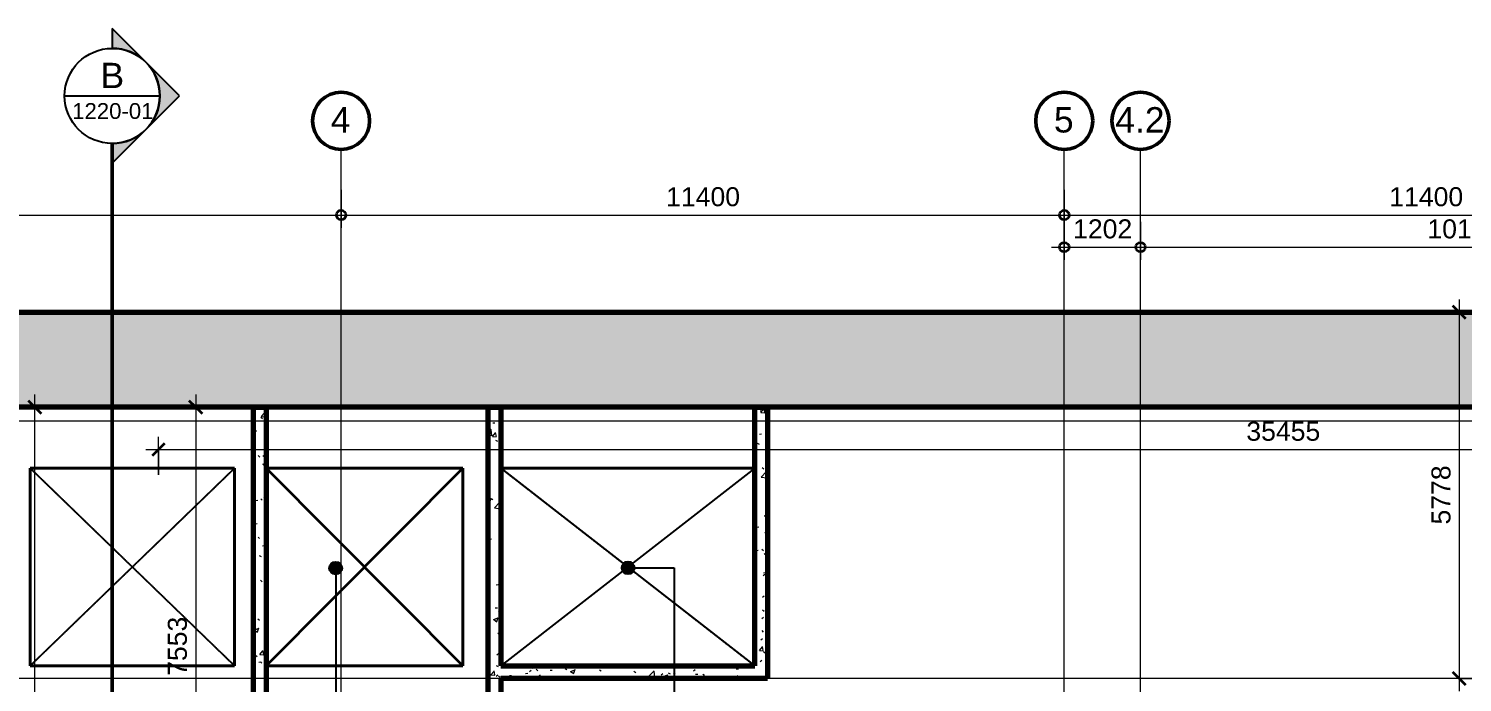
# Model space of a CAD drawing. Header units: millimetres. Extents: x -920221 to -841619, y -18676 to 22445.
# Drawn here: x -886408 to -863807, y 12132 to 22445 of the extents above; entities that cross this region are included whole.
import ezdxf

# ---------------------------------------------------------------- set-up
doc = ezdxf.new("R2010")
doc.units = ezdxf.units.MM
doc.linetypes.add('DPA_Grid _ Level 100', pattern=[10, 5.5, -1.6, 1.3, -1.6])
doc.linetypes.add('DPA_Overhead 100', pattern=[2.75, 1.75, -1])
for name, color, linetype, lineweight in [('_ _ A-DETL-OPENING', 1, 'Continuous', 25), ('A-ANNO-DIMS', 1, 'Continuous', 9), ('A-ANNO-DIMS-100', 1, 'Continuous', 9), ('A-FLOR-E', 2, 'Continuous', 35), ('A-FLOR-OVHD', 2, 'DPA_Overhead 100', 25), ('A-ROOM-IDEN', 3, 'Continuous', 25), ('A-WALL', 5, 'Continuous', 35), ('A-WALL-PATT', 1, 'Continuous', 35), ('G-ANNO-SECL', 3, 'Continuous', 9), ('S-GRID', 251, 'Continuous', 9), ('S-GRID-IDEN', 3, 'Continuous', 50), ('WALL-E', 2, 'Continuous', 35)]:
    doc.layers.add(name, color=color, linetype=linetype, lineweight=lineweight)
doc.styles.add('Arial', font='arial.ttf', dxfattribs={"height": 400})
doc.styles.add('Arial_1', font='arial.ttf', dxfattribs={"height": 250})
doc.styles.add('Arial_2', font='arial.ttf', dxfattribs={"height": 300})
doc.dimstyles.new('DPA-DIM-3_0_C-C', dxfattribs={"dimscale": 304.8, "dimtxt": 306.07782, "dimasz": 0.492126, "dimexe": 0.656168, "dimexo": 0.0625, "dimgap": 0.164042, "dimtad": 1, "dimdec": 0, "dimzin": 0, "dimdsep": 46, "dimtxsty": 'Arial_2', "dimblk1": 'DOTBLANK', "dimblk2": 'DOTBLANK', "dimsah": 1, "dimcen": 0.09, "dimdle": 0.656168, "dimadec": 8, "dimazin": 0, "dimtfac": 1, "dimtdec": 4, "dimtix": 1, "dimtmove": 0, "dimatfit": 3, "dimfxl": 1.312336, "dimfxlon": 1, "dimtvp": 1, "dimtolj": 1, "dimtzin": 0, "dimarcsym": 2})
doc.dimstyles.new('DPA-DIM-3_0_T-T', dxfattribs={"dimscale": 304.8, "dimtxt": 306.07782, "dimasz": 0.656168, "dimexe": 0.656168, "dimexo": 0.0625, "dimgap": 0.164042, "dimtad": 1, "dimdec": 0, "dimzin": 0, "dimdsep": 46, "dimtxsty": 'Arial_2', "dimblk1": 'OBLIQUE', "dimblk2": 'OBLIQUE', "dimsah": 1, "dimcen": 0.09, "dimdle": 0.656168, "dimadec": 8, "dimazin": 0, "dimtfac": 1, "dimtdec": 4, "dimtix": 1, "dimtmove": 0, "dimatfit": 3, "dimfxl": 1.312336, "dimfxlon": 1, "dimtvp": 1, "dimtolj": 1, "dimtzin": 0, "dimarcsym": 2})
pattern_1 = [(50, (0, 0), (728.7365, -63.75582), [76.2, -838.2]), (355, (0, 0), (-140.9716, 764.2276), [60.96, -670.56]), (100.451, (60.7, -5.3), (587.77, 700.46675), [64.76, -712.36]), (46.184, (0, 203.2), (1084.3162, -168.171), [114.3, -1257.3]), (96.636, (90.4, 189.2), (949.6099, 989.7098), [97.14, -1068.54]), (351.184, (0, 203.2), (949.6206, 989.7012), [91.44, -1005.84]), (21, (101.6, 152.4), (606.45787, -409.06057), [76.2, -838.2]), (326, (101.6, 152.4), (247.20834, 736.7529), [60.96, -670.56]), (71.451, (152.14, 118.3), (853.66825, 327.68547), [64.76, -712.36]), (37.5, (0, 0), (12.35469, 338.22012), [33.528, -628.904, 33.528, -647.192, -673.1]), (37.5, (0, 0), (12.35469, 338.22012), [-1343.152, 33.528, -639.572]), (7.5, (0, 0), (267.27887, 400.72213), [33.528, -354.584, 33.528, -613.664, -256.54]), (7.5, (0, 0), (267.27887, 400.72213), [-1035.304, 33.528, -223.012]), (327.5, (-226.57, 0), (542.36333, -22.915345), [33.528, -220.472, 33.528, -758.952, -1051.56]), (327.5, (-226.57, 0), (542.36333, -22.915345), [-1046.48, 33.528, -1018.032]), (317.5, (-328.17, 0), (592.51696, 101.7071), [33.528, -296.672, 33.528, -492.76, -746.76]), (317.5, (-328.17, 0), (592.51696, 101.7071), [-856.488, 33.528, -713.232])]

# ---------------------------------------------------------------- blocks, each defined once
blk = doc.blocks.new('Grid - 100 Scale-2291345-4280-01 ENLARGED LOWER PLATFORM LEVEL - REFLECTED CEILING PLAN - SHEET 1')
at = {"layer": 'S-GRID-IDEN'}
blk.add_circle((0, 0), 4.5, dxfattribs=at)
blk = doc.blocks.new('Section - Section Head-531884-4280-01 ENLARGED LOWER PLATFORM LEVEL - REFLECTED CEILING PLAN - SHEET 1')
at = {"layer": 'G-ANNO-SECL'}
h = blk.add_hatch(color=256, dxfattribs=at)
edge = h.paths.add_edge_path()
edge.add_line((-12.8, 5.3), (-7.5, 10.61))
edge.add_line((-7.5, 10.61), (-2.2, 5.3))
edge.add_arc((-7.5, 0), 7.5, 45, 135)
h = blk.add_hatch(color=256, dxfattribs=at)
edge = h.paths.add_edge_path()
edge.add_arc((-7.5, 0), 7.5, 0, 45)
edge.add_line((-2.2, 5.3), (3.11, 0))
edge.add_line((3.11, 0), (0, 0))
edge = h.paths.add_edge_path()
edge.add_line((-15, 0), (-18.11, 0))
edge.add_line((-18.11, 0), (-12.8, 5.3))
edge.add_arc((-7.5, 0), 7.5, 135, 180)
at = {"layer": 'G-ANNO-SECL', "lineweight": 25}
for p, q in [((-7.5, 10.61), (-18.11, 0)), ((-7.5, 10.61), (-12.8, 5.3)), ((3.11, 0), (-7.5, 10.61)), ((-2.2, 5.3), (-7.5, 10.61)), ((-12.8, 5.3), (-18.11, 0)), ((3.11, 0), (-2.2, 5.3)), ((-18.11, 0), (-15, 0)), ((-18.11, 0), (-15, 0)), ((0, 0), (3.11, 0)), ((0, 0), (3.11, 0))]:
    blk.add_line(p, q, dxfattribs=at)
blk.add_circle((-7.5, 0), 7.5, dxfattribs=at)
for start, end in [(45, 135), (135, 180), (0, 45)]:
    blk.add_arc((-7.5, 0), 7.5, start, end, dxfattribs=at)
blk = doc.blocks.new('DIMBLOCK3-4280-01 ENLARGED LOWER PLATFORM LEVEL - REFLECTED CEILING PLAN - SHEET 1')
at = {"layer": 'A-ANNO-DIMS-100'}
for p, q in [((-892882, 19904), (-892882, 19304)), ((-892882, 19504), (-892882, 19904)), ((-881482, 19904), (-881482, 19304)), ((-881482, 19504), (-881482, 19904)), ((-892882, 19504), (-881482, 19504))]:
    blk.add_line(p, q, dxfattribs=at)
at = {"layer": 'A-ANNO-DIMS-100', "lineweight": 35}
for centre in [(-892882, 19504), (-881482, 19504)]:
    blk.add_circle(centre, 75, dxfattribs=at)
at = {"layer": 'A-ANNO-DIMS-100', "color": 0, "insert": (-887759, 19943), "char_height": 300, "width": 1384.41, "attachment_point": 1, "line_spacing_factor": 0.941778, "style": 'Arial_2'}
blk.add_mtext('11400', dxfattribs=at)
blk = doc.blocks.new('_DotBlank')
at = {"color": 0, "linetype": 'ByBlock', "lineweight": -2}
blk.add_line((-0.5, 0), (-1, 0), dxfattribs=at)
blk.add_circle((0, 0), 0.5, dxfattribs=at)
blk = doc.blocks.new('DIMBLOCK4-4280-01 ENLARGED LOWER PLATFORM LEVEL - REFLECTED CEILING PLAN - SHEET 1')
at = {"layer": 'A-ANNO-DIMS-100'}
for p, q in [((-881482, 19904), (-881482, 19304)), ((-881482, 19504), (-881482, 19904)), ((-870082, 19904), (-870082, 19304)), ((-870082, 19504), (-870082, 19904)), ((-881482, 19504), (-870082, 19504))]:
    blk.add_line(p, q, dxfattribs=at)
at = {"layer": 'A-ANNO-DIMS-100', "lineweight": 35}
for centre in [(-881482, 19504), (-870082, 19504)]:
    blk.add_circle(centre, 75, dxfattribs=at)
at = {"layer": 'A-ANNO-DIMS-100', "color": 0, "insert": (-876359, 19943), "char_height": 300, "width": 1384.41, "attachment_point": 1, "line_spacing_factor": 0.941778, "style": 'Arial_2'}
blk.add_mtext('11400', dxfattribs=at)
blk = doc.blocks.new('DIMBLOCK5-4280-01 ENLARGED LOWER PLATFORM LEVEL - REFLECTED CEILING PLAN - SHEET 1')
at = {"layer": 'A-ANNO-DIMS-100'}
for p, q in [((-870082, 19904), (-870082, 19304)), ((-870082, 19504), (-870082, 19904)), ((-858682, 19904), (-858682, 19304)), ((-858682, 19504), (-858682, 19904)), ((-870082, 19504), (-858682, 19504))]:
    blk.add_line(p, q, dxfattribs=at)
at = {"layer": 'A-ANNO-DIMS-100', "lineweight": 35}
for centre in [(-870082, 19504), (-858682, 19504)]:
    blk.add_circle(centre, 75, dxfattribs=at)
at = {"layer": 'A-ANNO-DIMS-100', "color": 0, "insert": (-864959, 19943), "char_height": 300, "width": 1384.41, "attachment_point": 1, "line_spacing_factor": 0.941778, "style": 'Arial_2'}
blk.add_mtext('11400', dxfattribs=at)
blk = doc.blocks.new('DIMBLOCK19-4280-01 ENLARGED LOWER PLATFORM LEVEL - REFLECTED CEILING PLAN - SHEET 1')
at = {"layer": 'A-ANNO-DIMS-100'}
for p, q in [((-848907, 16204), (-848907, 15604)), ((-848907, 15804), (-848907, 16204)), ((-884362, 15404), (-884362, 16004)), ((-884562, 15804), (-848707, 15804)), ((-884362, 15804), (-884362, 15404))]:
    blk.add_line(p, q, dxfattribs=at)
at = {"layer": 'A-ANNO-DIMS-100', "lineweight": 35}
for p, q in [((-884362, 15804), (-884262, 15904)), ((-848907, 15804), (-848807, 15904)), ((-884362, 15804), (-884462, 15704)), ((-848907, 15804), (-849007, 15704))]:
    blk.add_line(p, q, dxfattribs=at)
at = {"layer": 'A-ANNO-DIMS-100', "color": 0, "insert": (-867212, 16243), "char_height": 300, "width": 1384.41, "attachment_point": 1, "line_spacing_factor": 0.941778, "style": 'Arial_2'}
blk.add_mtext('35455', dxfattribs=at)
blk = doc.blocks.new('_Oblique')
at = {"color": 0, "linetype": 'ByBlock', "lineweight": -2}
blk.add_line((-0.5, -0.5), (0.5, 0.5), dxfattribs=at)
blk = doc.blocks.new('DIMBLOCK21-4280-01 ENLARGED LOWER PLATFORM LEVEL - REFLECTED CEILING PLAN - SHEET 1')
at = {"layer": 'A-ANNO-DIMS-100', "lineweight": 35}
for p, q in [((-886311, 16472), (-886411, 16572)), ((-886311, 16472), (-886211, 16372)), ((-886311, 4079), (-886411, 4179)), ((-886311, 4079), (-886211, 3979))]:
    blk.add_line(p, q, dxfattribs=at)
at = {"layer": 'A-ANNO-DIMS-100'}
for p, q in [((-886311, 3879), (-886311, 16672)), ((-886711, 16472), (-886111, 16472)), ((-886311, 16472), (-886711, 16472)), ((-886711, 4079), (-886111, 4079)), ((-886311, 4079), (-886711, 4079))]:
    blk.add_line(p, q, dxfattribs=at)
at = {"layer": 'A-ANNO-DIMS-100', "color": 0, "insert": (-886750, 9699), "char_height": 300, "width": 1384.41, "attachment_point": 1, "rotation": 90, "line_spacing_factor": 0.941778, "style": 'Arial_2'}
blk.add_mtext('12393', dxfattribs=at)
blk = doc.blocks.new('DIMBLOCK23-4280-01 ENLARGED LOWER PLATFORM LEVEL - REFLECTED CEILING PLAN - SHEET 1')
at = {"layer": 'A-ANNO-DIMS-100', "lineweight": 35}
for p, q in [((-883775, 16472), (-883875, 16572)), ((-883775, 16472), (-883675, 16372)), ((-883775, 8919), (-883875, 9019)), ((-883775, 8919), (-883675, 8819))]:
    blk.add_line(p, q, dxfattribs=at)
at = {"layer": 'A-ANNO-DIMS-100'}
for p, q in [((-883775, 16672), (-883775, 8719)), ((-883375, 16472), (-883975, 16472)), ((-883775, 16472), (-883375, 16472)), ((-883375, 8919), (-883975, 8919)), ((-883775, 8919), (-883375, 8919))]:
    blk.add_line(p, q, dxfattribs=at)
at = {"layer": 'A-ANNO-DIMS-100', "color": 0, "insert": (-884214, 12234), "char_height": 300, "width": 1107.53, "attachment_point": 1, "rotation": 90, "line_spacing_factor": 0.941778, "style": 'Arial_2'}
blk.add_mtext('7553', dxfattribs=at)
blk = doc.blocks.new('DIMBLOCK27-4280-01 ENLARGED LOWER PLATFORM LEVEL - REFLECTED CEILING PLAN - SHEET 1')
at = {"layer": 'A-ANNO-DIMS-100'}
for p, q in [((-863855, 18172), (-863855, 11994)), ((-863455, 17972), (-864055, 17972)), ((-863855, 17972), (-863455, 17972)), ((-863455, 12194), (-864055, 12194)), ((-863855, 12194), (-863455, 12194))]:
    blk.add_line(p, q, dxfattribs=at)
at = {"layer": 'A-ANNO-DIMS-100', "lineweight": 35}
for p, q in [((-863855, 17972), (-863955, 18072)), ((-863855, 17972), (-863755, 17872)), ((-863855, 12194), (-863955, 12294)), ((-863855, 12194), (-863755, 12094))]:
    blk.add_line(p, q, dxfattribs=at)
at = {"layer": 'A-ANNO-DIMS-100', "color": 0, "insert": (-864294, 14622), "char_height": 300, "width": 1107.53, "attachment_point": 1, "rotation": 90, "line_spacing_factor": 0.941778, "style": 'Arial_2'}
blk.add_mtext('5778', dxfattribs=at)
blk = doc.blocks.new('DIMBLOCK35-4280-01 ENLARGED LOWER PLATFORM LEVEL - REFLECTED CEILING PLAN - SHEET 1')
at = {"layer": 'A-ANNO-DIMS-100'}
for p, q in [((-870082, 19397), (-870082, 18797)), ((-870082, 18997), (-870082, 19397)), ((-868881, 19397), (-868881, 18797)), ((-868881, 18997), (-868881, 19397)), ((-870282, 18997), (-868881, 18997))]:
    blk.add_line(p, q, dxfattribs=at)
at = {"layer": 'A-ANNO-DIMS-100', "lineweight": 35}
for centre in [(-870082, 18997), (-868881, 18997)]:
    blk.add_circle(centre, 75, dxfattribs=at)
at = {"layer": 'A-ANNO-DIMS-100', "color": 0, "insert": (-869943, 19436), "char_height": 300, "width": 1107.53, "attachment_point": 1, "line_spacing_factor": 0.941778, "style": 'Arial_2'}
blk.add_mtext('1202', dxfattribs=at)
blk = doc.blocks.new('DIMBLOCK36-4280-01 ENLARGED LOWER PLATFORM LEVEL - REFLECTED CEILING PLAN - SHEET 1')
at = {"layer": 'A-ANNO-DIMS-100'}
for p, q in [((-868881, 19397), (-868881, 18797)), ((-868881, 18997), (-868881, 19397)), ((-858682, 19397), (-858682, 18797)), ((-858682, 18997), (-858682, 19397)), ((-868881, 18997), (-858682, 18997))]:
    blk.add_line(p, q, dxfattribs=at)
at = {"layer": 'A-ANNO-DIMS-100', "lineweight": 35}
for centre in [(-868881, 18997), (-858682, 18997)]:
    blk.add_circle(centre, 75, dxfattribs=at)
at = {"layer": 'A-ANNO-DIMS-100', "color": 0, "insert": (-864358, 19436), "char_height": 300, "width": 1384.41, "attachment_point": 1, "line_spacing_factor": 0.941778, "style": 'Arial_2'}
blk.add_mtext('10198', dxfattribs=at)

msp = doc.modelspace()

# ---------------------------------------------------------------- hatches: boundary and pattern name
at = {"layer": 'A-ROOM-IDEN'}
h = msp.add_hatch(color=256, dxfattribs=at)
edge = h.paths.add_edge_path()
edge.add_arc((-881568, 13934.8), 100, 0, 360)
h = msp.add_hatch(color=256, dxfattribs=at)
edge = h.paths.add_edge_path()
edge.add_arc((-876958.9, 13938.3), 100, 0, 360)
at = {"layer": 'A-WALL-PATT', "lineweight": 9}
h = msp.add_hatch(dxfattribs=at)
h.set_pattern_fill('FP_1', color=256, style=0, pattern_type=2)
h.set_pattern_definition(pattern_1)
h.paths.add_polyline_path([(-896525.4, 16472), (-848907.4, 16472), (-848907.4, 17972), (-896525.4, 17972)])
h = msp.add_hatch(dxfattribs=at)
h.set_pattern_fill('FP_1', color=256, style=0, pattern_type=2)
h.set_pattern_definition(pattern_1)
h.paths.add_polyline_path([(-882662.4, 8919), (-882662.4, 16472), (-882862.4, 16472), (-882862.4, 8919)])
h = msp.add_hatch(dxfattribs=at)
h.set_pattern_fill('FP_1', color=256, style=0, pattern_type=2)
h.set_pattern_definition(pattern_1)
h.paths.add_polyline_path([(-878962.4, 8919), (-878962.4, 16472), (-879162.4, 16472), (-879162.4, 8919)])
h = msp.add_hatch(dxfattribs=at)
h.set_pattern_fill('FP_1', color=256, style=0, pattern_type=2)
h.set_pattern_definition(pattern_1)
h.paths.add_polyline_path([(-874937.2, 12394), (-874762.4, 12394), (-874762.4, 16472), (-874962.4, 16472), (-874962.4, 12394)])
h = msp.add_hatch(dxfattribs=at)
h.set_pattern_fill('FP_1', color=256, style=0, pattern_type=2)
h.set_pattern_definition(pattern_1)
h.paths.add_polyline_path([(-874762.4, 12194), (-874762.4, 12394), (-878962.4, 12394), (-878962.4, 12194), (-875760.5, 12194)])

# ---------------------------------------------------------------- linework, layer by layer
at = {"color": 250, "lineweight": 35}
for p, q in [((-882662.4, 12394), (-882662.4, 15509)), ((-882662.4, 15509), (-879562.4, 15509)), ((-879562.4, 15509), (-882662.4, 12394)), ((-882662.4, 15509), (-879562.4, 12394)), ((-879562.4, 15509), (-879562.4, 12394)), ((-878962.4, 12394), (-878962.4, 15509)), ((-878962.4, 15509), (-874962.4, 15509)), ((-874962.4, 15509), (-874962.4, 12394)), ((-879562.4, 12394), (-882662.4, 12394)), ((-874962.4, 12394), (-878962.4, 12394))]:
    msp.add_line(p, q, dxfattribs=at)
at = {"layer": '_ _ A-DETL-OPENING'}
for p, q in [((-886382.4, 12394), (-883162.4, 15509)), ((-886382.4, 15509), (-883163.7, 12394)), ((-886382.4, 12394), (-886382.4, 15509)), ((-886382.4, 15509), (-883162.4, 15509)), ((-883162.4, 15509), (-883162.4, 12394)), ((-874962.4, 15509), (-878962.4, 12394)), ((-878962.4, 15509), (-874962.4, 12394)), ((-883163.7, 12394), (-886382.4, 12394))]:
    msp.add_line(p, q, dxfattribs=at)
at = {"layer": 'A-FLOR-E'}
for p, q in [((-895025.4, 16472), (-848907.4, 16472)), ((-848907.4, 16472), (-895025.4, 16472)), ((-895025.4, 16472), (-848907.4, 16472)), ((-848907.4, 16472), (-895025.4, 16472)), ((-886382.4, 15509), (-883162.4, 15509)), ((-886382.4, 12394), (-886382.4, 15509)), ((-883162.4, 15509), (-886382.4, 15509)), ((-886382.4, 15509), (-886382.4, 12394)), ((-883162.4, 15509), (-883162.4, 12394)), ((-883162.4, 12394), (-883162.4, 15509)), ((-882662.4, 15509), (-879562.4, 15509)), ((-882662.4, 12394), (-882662.4, 15509)), ((-879562.4, 15509), (-882662.4, 15509)), ((-882662.4, 15509), (-882662.4, 12394)), ((-879562.4, 15509), (-879562.4, 12394)), ((-879562.4, 12394), (-879562.4, 15509)), ((-878962.4, 15509), (-874962.4, 15509)), ((-878962.4, 12394), (-878962.4, 15509)), ((-874962.4, 15509), (-878962.4, 15509)), ((-878962.4, 15509), (-878962.4, 12394)), ((-874962.4, 15509), (-874962.4, 12394)), ((-874962.4, 12394), (-874962.4, 15509)), ((-883162.4, 12394), (-886382.4, 12394)), ((-886382.4, 12394), (-883162.4, 12394)), ((-879562.4, 12394), (-882662.4, 12394)), ((-882662.4, 12394), (-879562.4, 12394)), ((-874962.4, 12394), (-878962.4, 12394)), ((-878962.4, 12394), (-874962.4, 12394))]:
    msp.add_line(p, q, dxfattribs=at)
at = {"layer": 'A-FLOR-OVHD', "color": 8}
for p, q in [((-883162.4, 15509), (-886382.4, 12394)), ((-886382.4, 15509), (-883162.4, 12394)), ((-886382.4, 12394), (-886382.4, 15509)), ((-886382.4, 15509), (-883162.4, 15509)), ((-883162.4, 15509), (-883162.4, 12394)), ((-882662.4, 12394), (-879562.4, 15509)), ((-882662.4, 15509), (-879562.4, 12394)), ((-882662.4, 12394), (-882662.4, 15509)), ((-882662.4, 15509), (-879562.4, 15509)), ((-879562.4, 15509), (-879562.4, 12394)), ((-878962.4, 12394), (-874962.4, 15509)), ((-878962.4, 15509), (-874962.4, 12394)), ((-878962.4, 12394), (-878962.4, 15509)), ((-878962.4, 15509), (-874962.4, 15509)), ((-874962.4, 15509), (-874962.4, 12394)), ((-883163.7, 12394), (-886382.4, 12394)), ((-879562.4, 12394), (-882662.4, 12394)), ((-874962.4, 12394), (-878962.4, 12394))]:
    msp.add_line(p, q, dxfattribs=at)
at = {"layer": 'A-ROOM-IDEN'}
for p, q in [((-881568, 13934.8), (-881568, -1217.4)), ((-876958.9, 13938.3), (-876231.6, 13938.3)), ((-876231.6, 13938.3), (-876231.6, -1157.9))]:
    msp.add_line(p, q, dxfattribs=at)
for centre in [(-881568, 13934.8), (-876958.9, 13938.3)]:
    msp.add_circle(centre, 100, dxfattribs=at)
at = {"layer": 'A-WALL', "color": 7, "lineweight": 70}
for p, q in [((-896525.4, 17972), (-848907.4, 17972)), ((-848907.4, 16472), (-895025.4, 16472)), ((-882862.4, 8919), (-882862.4, 16472)), ((-882862.4, 16472), (-882662.4, 16472)), ((-882662.4, 16472), (-882662.4, 8919)), ((-879162.4, 8919), (-879162.4, 16472)), ((-879162.4, 16472), (-878962.4, 16472)), ((-878962.4, 16472), (-878962.4, 12394)), ((-874962.4, 12394), (-874962.4, 16472)), ((-874962.4, 16472), (-874762.4, 16472)), ((-874762.4, 16472), (-874762.4, 12394)), ((-878962.4, 12394), (-874962.4, 12394)), ((-874762.4, 12394), (-874762.4, 12194)), ((-878962.4, 12194), (-878962.4, 8919)), ((-874762.4, 12194), (-878962.4, 12194))]:
    msp.add_line(p, q, dxfattribs=at)
at = {"layer": 'G-ANNO-SECL', "lineweight": 25}
msp.add_line((-885840.4, 21384), (-884340.4, 21384), dxfattribs=at)
at = {"layer": 'G-ANNO-SECL', "linetype": 'DPA_Grid _ Level 100', "lineweight": 50}
msp.add_line((-885090.4, 20634), (-885090.4, -7380.8), dxfattribs=at)
at = {"layer": 'S-GRID', "linetype": 'DPA_Grid _ Level 100'}
for p, q in [((-881482.4, -17805.7), (-881482.4, 20540.3)), ((-870082.4, -17805.7), (-870082.4, 20540.3)), ((-868880.5, -17805.7), (-868880.5, 20540.3)), ((-846157.4, 16252), (-918895.3, 16252)), ((-846157.4, 12194), (-918895.3, 12194))]:
    msp.add_line(p, q, dxfattribs=at)
at = {"layer": 'WALL-E'}
for p, q in [((-882862.4, 16472), (-882662.4, 16472)), ((-882662.4, 16472), (-882862.4, 16472)), ((-879162.4, 16472), (-878962.4, 16472)), ((-878962.4, 16472), (-879162.4, 16472)), ((-866832.4, 16472), (-866632.4, 16472)), ((-866632.4, 16472), (-866832.4, 16472)), ((-882662.4, 12394), (-882662.4, 15509)), ((-882662.4, 15509), (-882662.4, 12394)), ((-878962.4, 12394), (-878962.4, 15509)), ((-878962.4, 15509), (-878962.4, 12394)), ((-874962.4, 12394), (-874962.4, 15509)), ((-874962.4, 15509), (-874962.4, 12394)), ((-878962.4, 12394), (-874962.4, 12394)), ((-874962.4, 12394), (-878962.4, 12394))]:
    msp.add_line(p, q, dxfattribs=at)

# ---------------------------------------------------------------- block references
at = {"layer": 'G-ANNO-SECL', "lineweight": 25, "xscale": 99.99999999999993, "yscale": 99.99999999999993, "zscale": 99.99999999999993, "rotation": 269.9999999999996}
msp.add_blockref('Section - Section Head-531884-4280-01 ENLARGED LOWER PLATFORM LEVEL - REFLECTED CEILING PLAN - SHEET 1', (-885090.4, 20634), dxfattribs=at)
at = {"layer": 'S-GRID-IDEN', "xscale": 99.99999999999993, "yscale": 99.99999999999993, "zscale": 99.99999999999993}
for p in [(-881482.4, 20990.3), (-870082.4, 20990.3), (-868880.5, 20990.3)]:
    msp.add_blockref('Grid - 100 Scale-2291345-4280-01 ENLARGED LOWER PLATFORM LEVEL - REFLECTED CEILING PLAN - SHEET 1', p, dxfattribs=at)

# ---------------------------------------------------------------- texts
at = {"layer": 'G-ANNO-SECL', "lineweight": 25, "attachment_point": 1}
for s, insert, char_height, width, style in [('B', (-885275.3, 21906), 400, 456.962, 'Arial'), ('1220-01', (-885721.8, 21270.2), 250, 1539.24, 'Arial_1')]:
    msp.add_mtext(s, dxfattribs=dict(at, insert=insert, char_height=char_height, width=width, style=style))
at = {"layer": 'S-GRID-IDEN', "lineweight": 9, "char_height": 400, "attachment_point": 1, "style": 'Arial'}
for s, insert, width in [('4', (-881645.7, 21206.2), 376.793), ('5', (-870245.7, 21206.2), 376.793), ('4.2', (-869278.3, 21206.2), 945.991)]:
    msp.add_mtext(s, dxfattribs=dict(at, insert=insert, width=width))

# ---------------------------------------------------------------- dimensions: what is measured, and where the dimension line sits
at = {"layer": 'A-ANNO-DIMS'}
for base, p1, p2, dimstyle, override, picture, middle in [((-881482.4, 19503.8), (-892882.4, 19903.8), (-881482.4, 19903.8), 'DPA-DIM-3_0_C-C', {"dimpost": '<>', "dimfxl": 11400}, 'DIMBLOCK3-4280-01 ENLARGED LOWER PLATFORM LEVEL - REFLECTED CEILING PLAN - SHEET 1', (-887182.4, 19706.9)), ((-870082.4, 19503.8), (-881482.4, 19903.8), (-870082.4, 19903.8), 'DPA-DIM-3_0_C-C', {"dimpost": '<>', "dimfxl": 11400}, 'DIMBLOCK4-4280-01 ENLARGED LOWER PLATFORM LEVEL - REFLECTED CEILING PLAN - SHEET 1', (-875782.4, 19706.9)), ((-858682.4, 19503.8), (-870082.4, 19903.8), (-858682.4, 19903.8), 'DPA-DIM-3_0_C-C', {"dimpost": '<>', "dimfxl": 11400}, 'DIMBLOCK5-4280-01 ENLARGED LOWER PLATFORM LEVEL - REFLECTED CEILING PLAN - SHEET 1', (-864382.4, 19706.9)), ((-868880.5, 18996.9), (-870082.4, 19396.9), (-868880.5, 19396.9), 'DPA-DIM-3_0_C-C', {"dimpost": '<>', "dimfxl": 1201.861185}, 'DIMBLOCK35-4280-01 ENLARGED LOWER PLATFORM LEVEL - REFLECTED CEILING PLAN - SHEET 1', (-869481.4, 19200.1)), ((-858682.4, 18996.9), (-868880.5, 19396.9), (-858682.4, 19396.9), 'DPA-DIM-3_0_C-C', {"dimpost": '<>', "dimfxl": 10198.138815}, 'DIMBLOCK36-4280-01 ENLARGED LOWER PLATFORM LEVEL - REFLECTED CEILING PLAN - SHEET 1', (-863781.4, 19200.1)), ((-848907.4, 15803.6), (-884362.4, 15403.6), (-848907.4, 16203.6), 'DPA-DIM-3_0_T-T', {"dimpost": '<>', "dimfxl": 35464.024389}, 'DIMBLOCK19-4280-01 ENLARGED LOWER PLATFORM LEVEL - REFLECTED CEILING PLAN - SHEET 1', (-866634.9, 16006.9))]:
    dim = msp.add_linear_dim(base=base, p1=p1, p2=p2, dimstyle=dimstyle, override=override, dxfattribs=at)
    dim.commit()
    dim.dimension.update_dxf_attribs({"geometry": picture, "text_midpoint": middle})
for base, p1, p2, angle, override, picture, middle in [((-863854.6, 12194), (-863454.6, 17972), (-863454.6, 12194), 270.00001, {"dimpost": '<>', "dimfxl": 5778}, 'DIMBLOCK27-4280-01 ENLARGED LOWER PLATFORM LEVEL - REFLECTED CEILING PLAN - SHEET 1', (-864057.8, 15083)), ((-886310.7, 16472), (-886710.7, 4079), (-886710.7, 16472), 90, {"dimpost": '<>', "dimfxl": 12392.998011}, 'DIMBLOCK21-4280-01 ENLARGED LOWER PLATFORM LEVEL - REFLECTED CEILING PLAN - SHEET 1', (-886514, 10275.5)), ((-883774.9, 8919), (-883374.9, 16472), (-883374.9, 8919), 270.00001, {"dimpost": '<>', "dimfxl": 7553.000405}, 'DIMBLOCK23-4280-01 ENLARGED LOWER PLATFORM LEVEL - REFLECTED CEILING PLAN - SHEET 1', (-883978.1, 12695.5))]:
    dim = msp.add_linear_dim(base=base, p1=p1, p2=p2, angle=angle, dimstyle='DPA-DIM-3_0_T-T', override=override, dxfattribs=at)
    dim.commit()
    dim.dimension.update_dxf_attribs({"geometry": picture, "text_midpoint": middle})

doc.saveas('drawing.dxf')
